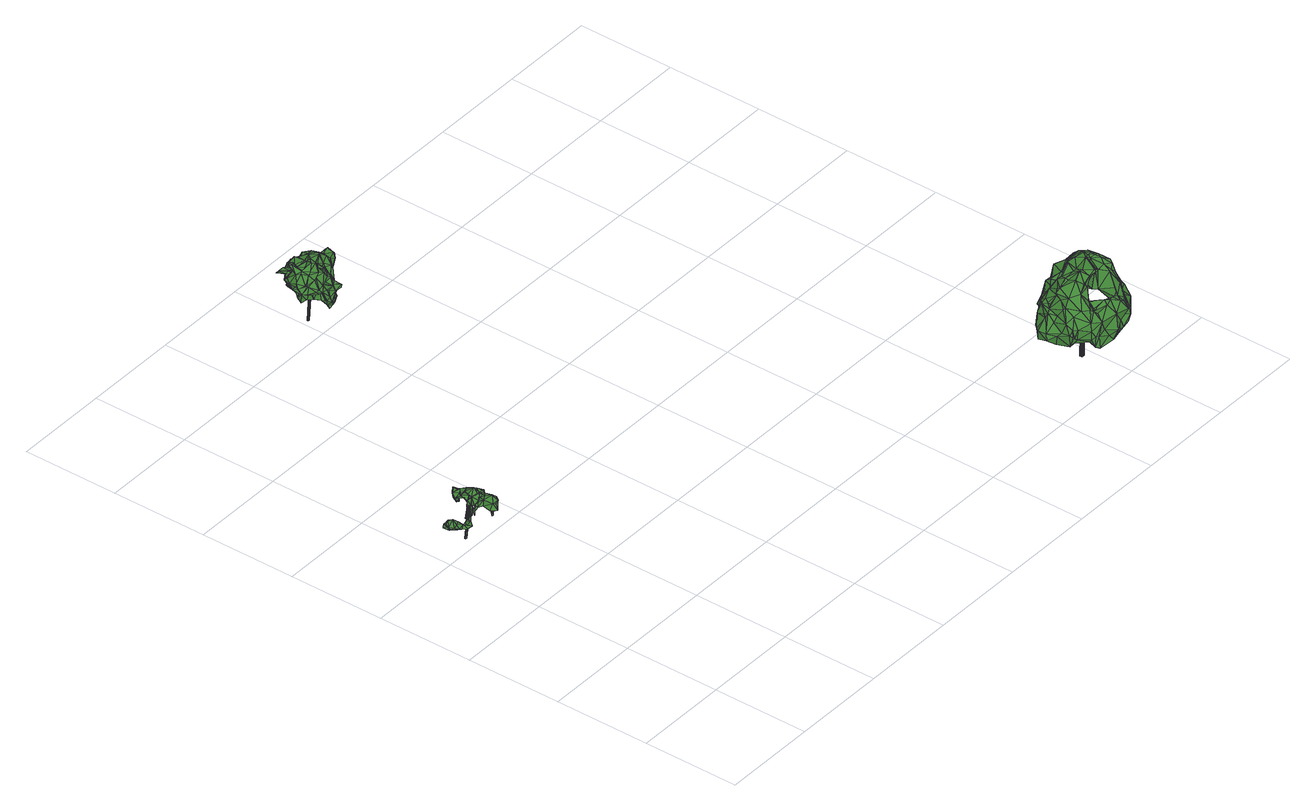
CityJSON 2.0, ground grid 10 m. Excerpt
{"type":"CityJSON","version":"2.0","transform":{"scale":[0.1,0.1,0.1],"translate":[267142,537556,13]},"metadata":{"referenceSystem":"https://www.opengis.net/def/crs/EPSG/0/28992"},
"CityObjects":{
"tree1":{"type":"SolitaryVegetationObject","attributes":{"gtid":468,"crown_width_m":4.53,"crown_median_z":17.94,"crown_r50_m":0.197,"crown_porosity":0.936,"trunk_H_m":3.98,"trunk_DBH_m":0.139,"trunk_radius_m":0.0693,"trunk_base_height_m":13.96,"original_gtid":"531"},"geometry":[{"type":"MultiSurface","lod":"3","boundaries":[[[0,1,2]],[[3,4,5]],[[3,5,6]],[[7,8,9]],[[10,9,8]],[[11,12,13]],[[14,1,0]],[[15,16,17]],[[18,1,19]],[[18,19,20]],[[21,22,23]],[[24,25,26]],[[27,28,29]],[[30,29,31]],[[32,24,1]],[[15,33,16]],[[34,35,36]],[[37,8,38]],[[24,39,25]],[[20,28,40]],[[41,42,43]],[[24,44,45]],[[17,46,15]],[[47,48,49]],[[45,44,50]],[[15,51,33]],[[52,33,51]],[[53,7,54]],[[6,55,3]],[[4,3,35]],[[56,57,58]],[[50,26,10]],[[9,10,26]],[[27,29,30]],[[59,28,27]],[[60,33,52]],[[61,62,63]],[[64,65,47]],[[66,52,51]],[[34,36,67]],[[0,1,24]],[[68,30,69]],[[60,70,16]],[[16,33,60]],[[41,43,71]],[[72,73,74]],[[75,68,76]],[[15,46,77]],[[55,6,78]],[[79,70,80]],[[81,82,83]],[[84,83,82]],[[85,83,84]],[[64,9,65]],[[46,17,70]],[[46,70,79]],[[16,70,17]],[[36,35,3]],[[86,87,88]],[[89,20,40]],[[89,32,20]],[[65,90,47]],[[91,80,70]],[[31,69,30]],[[88,92,93]],[[94,65,95]],[[7,95,65]],[[7,65,94]],[[59,96,97]],[[27,96,59]],[[98,99,41]],[[5,100,6]],[[75,101,68]],[[30,68,27]],[[96,27,68]],[[71,43,102]],[[61,71,11]],[[71,103,11]],[[104,22,21]],[[41,71,61]],[[105,58,92]],[[31,106,4]],[[32,18,20]],[[2,84,82]],[[70,60,91]],[[14,0,107]],[[29,20,31]],[[23,22,62]],[[10,8,37]],[[61,63,98]],[[47,108,48]],[[73,109,110]],[[24,26,0]],[[24,45,39]],[[61,98,41]],[[11,13,105]],[[98,63,99]],[[2,1,84]],[[48,111,80]],[[112,109,72]],[[99,42,41]],[[47,49,53]],[[9,10,38]],[[24,32,44]],[[60,52,113]],[[66,113,52]],[[29,28,20]],[[114,107,2]],[[57,115,58]],[[80,111,79]],[[51,77,116]],[[46,116,77]],[[50,39,45]],[[117,89,40]],[[5,19,14]],[[63,22,118]],[[44,26,50]],[[59,97,119]],[[38,65,9]],[[120,121,55]],[[2,107,0]],[[32,122,123]],[[11,124,61]],[[62,61,124]],[[38,10,37]],[[7,9,54]],[[102,43,125]],[[102,125,112]],[[125,43,42]],[[38,8,94]],[[81,83,85]],[[47,53,64]],[[69,31,76]],[[34,32,123]],[[67,32,34]],[[89,122,32]],[[84,1,85]],[[126,118,127]],[[94,8,7]],[[124,92,127]],[[47,90,128]],[[118,22,104]],[[54,64,53]],[[32,1,18]],[[129,83,100]],[[54,9,64]],[[130,40,119]],[[67,131,32]],[[112,110,109]],[[58,105,115]],[[11,86,12]],[[74,132,72]],[[102,112,103]],[[74,55,132]],[[92,58,115]],[[2,133,114]],[[39,50,25]],[[132,109,72]],[[103,71,102]],[[109,132,112]],[[128,113,66]],[[36,81,131]],[[67,36,131]],[[14,19,1]],[[117,122,89]],[[44,1,26]],[[44,32,1]],[[66,108,128]],[[26,1,0]],[[81,36,134]],[[13,12,115]],[[81,74,73]],[[12,93,115]],[[120,93,12]],[[26,37,10]],[[26,25,37]],[[28,119,40]],[[28,59,119]],[[73,110,82]],[[38,90,65]],[[132,55,121]],[[120,132,121]],[[125,118,126]],[[122,117,101]],[[1,32,85]],[[128,90,113]],[[135,90,136]],[[113,90,135]],[[135,136,49]],[[79,111,116]],[[79,116,46]],[[99,118,42]],[[125,42,118]],[[82,88,133]],[[82,133,2]],[[131,85,32]],[[14,107,114]],[[88,127,92]],[[118,99,63]],[[115,105,13]],[[129,5,14]],[[34,123,35]],[[4,35,123]],[[123,122,75]],[[73,82,81]],[[105,92,124]],[[105,124,11]],[[88,87,127]],[[82,86,88]],[[51,15,77]],[[113,91,60]],[[62,22,63]],[[135,91,113]],[[137,138,132]],[[96,101,97]],[[126,139,125]],[[3,55,134]],[[3,134,36]],[[130,101,117]],[[10,25,50]],[[94,90,38]],[[94,136,90]],[[118,104,23]],[[118,23,127]],[[124,127,23]],[[124,23,62]],[[127,87,126]],[[23,104,21]],[[114,83,14]],[[120,83,114]],[[76,68,69]],[[80,140,48]],[[117,40,130]],[[137,120,12]],[[115,93,92]],[[103,86,11]],[[97,130,119]],[[132,120,137]],[[83,78,100]],[[74,134,55]],[[81,134,74]],[[131,81,85]],[[20,106,31]],[[4,106,5]],[[78,120,55]],[[120,78,83]],[[123,76,4]],[[75,76,123]],[[4,76,31]],[[96,68,101]],[[114,133,93]],[[88,93,133]],[[93,120,114]],[[112,132,138]],[[112,138,103]],[[122,101,75]],[[97,101,130]],[[111,108,66]],[[19,5,106]],[[19,106,20]],[[128,108,47]],[[48,108,111]],[[129,100,5]],[[87,110,139]],[[87,139,126]],[[53,95,7]],[[136,94,95]],[[110,87,86]],[[135,49,140]],[[48,140,49]],[[82,110,86]],[[51,116,66]],[[66,116,111]],[[73,72,109]],[[110,112,139]],[[112,125,139]],[[129,14,83]],[[137,86,138]],[[12,86,137]],[[6,100,78]],[[91,140,80]],[[135,140,91]],[[138,86,103]],[[136,95,49]],[[53,49,95]],[[37,25,10]],[[141,142,143]],[[141,143,144]],[[144,143,145]],[[144,145,146]],[[145,143,147]],[[145,147,146]],[[143,142,147]],[[147,142,146]],[[142,148,146]],[[146,148,149]],[[148,142,141]],[[148,141,149]],[[149,141,150]],[[149,150,146]],[[150,141,144]],[[150,144,146]]]}]},
"tree2":{"type":"SolitaryVegetationObject","attributes":{"gtid":425,"crown_width_m":5.56,"crown_median_z":18.18,"crown_r50_m":0.272,"crown_porosity":0.914,"trunk_H_m":4.85,"trunk_DBH_m":0.199,"trunk_radius_m":0.0996,"trunk_base_height_m":13.33,"original_gtid":"482"},"geometry":[{"type":"MultiSurface","lod":"3","boundaries":[[[151,152,153]],[[154,155,156]],[[157,158,159]],[[160,161,162]],[[163,164,153]],[[165,166,167]],[[167,168,165]],[[169,170,171]],[[172,173,174]],[[171,175,176]],[[177,178,179]],[[180,181,182]],[[183,184,185]],[[186,187,188]],[[187,189,188]],[[190,191,192]],[[193,194,195]],[[159,196,197]],[[198,199,200]],[[201,202,203]],[[204,164,205]],[[176,206,169]],[[207,208,209]],[[203,202,210]],[[211,212,213]],[[214,215,216]],[[217,218,219]],[[217,220,218]],[[221,199,198]],[[185,222,223]],[[224,225,226]],[[227,228,229]],[[230,206,175]],[[231,195,194]],[[231,194,214]],[[232,233,234]],[[235,187,236]],[[184,237,156]],[[154,156,237]],[[196,238,239]],[[240,239,238]],[[193,241,242]],[[175,171,213]],[[160,162,243]],[[244,245,246]],[[247,245,244]],[[247,244,246]],[[248,249,232]],[[151,232,249]],[[250,251,252]],[[191,253,254]],[[251,255,256]],[[246,245,242]],[[257,258,259]],[[216,215,260]],[[216,260,261]],[[262,263,264]],[[265,224,220]],[[266,265,267]],[[190,268,269]],[[192,268,190]],[[270,271,272]],[[193,242,273]],[[203,274,196]],[[264,156,275]],[[276,261,260]],[[276,260,273]],[[277,278,279]],[[258,257,280]],[[281,282,283]],[[174,222,172]],[[260,215,194]],[[284,285,286]],[[287,288,289]],[[250,290,251]],[[291,292,293]],[[192,294,295]],[[192,295,296]],[[296,297,298]],[[299,300,301]],[[302,303,304]],[[224,265,266]],[[305,298,306]],[[307,308,309]],[[310,221,198]],[[310,311,221]],[[312,243,162]],[[313,314,293]],[[315,255,316]],[[315,316,248]],[[317,201,203]],[[236,318,285]],[[294,319,320]],[[294,191,321]],[[220,267,265]],[[235,236,284]],[[189,187,235]],[[266,267,178]],[[291,322,195]],[[323,324,325]],[[297,295,326]],[[295,320,326]],[[325,237,323]],[[177,327,266]],[[213,171,211]],[[176,175,206]],[[295,294,320]],[[326,320,319]],[[210,274,203]],[[328,329,330]],[[196,274,197]],[[197,274,210]],[[272,169,206]],[[254,318,331]],[[254,331,321]],[[155,275,156]],[[235,332,189]],[[203,333,317]],[[266,327,224]],[[267,334,178]],[[225,224,327]],[[192,191,294]],[[335,282,153]],[[331,336,308]],[[304,172,222]],[[333,337,165]],[[338,161,160]],[[339,334,267]],[[237,184,340]],[[237,340,323]],[[341,258,280]],[[154,237,325]],[[227,167,166]],[[334,179,178]],[[266,178,177]],[[342,343,344]],[[323,340,157]],[[345,259,172]],[[283,259,345]],[[346,248,316]],[[276,344,347]],[[276,347,261]],[[348,234,349]],[[323,157,350]],[[351,352,353]],[[351,230,352]],[[354,218,226]],[[220,226,218]],[[153,282,281]],[[350,210,202]],[[350,197,210]],[[318,186,355]],[[318,355,331]],[[324,356,330]],[[357,358,307]],[[359,360,241]],[[242,241,360]],[[284,236,285]],[[162,361,312]],[[238,196,183]],[[238,183,185]],[[362,167,319]],[[363,319,167]],[[251,256,252]],[[319,297,326]],[[306,341,305]],[[364,200,365]],[[288,366,289]],[[249,248,367]],[[223,228,240]],[[230,368,206]],[[272,206,368]],[[304,185,302]],[[348,232,234]],[[304,222,185]],[[369,316,290]],[[188,364,365]],[[188,365,199]],[[350,202,370]],[[322,371,241]],[[273,242,342]],[[273,342,276]],[[342,344,276]],[[213,230,175]],[[220,217,267]],[[224,226,220]],[[372,281,207]],[[177,179,369]],[[257,373,374]],[[280,257,374]],[[264,184,156]],[[264,303,184]],[[306,298,375]],[[212,376,377]],[[248,378,246]],[[246,378,247]],[[302,184,303]],[[301,325,299]],[[154,325,301]],[[355,336,331]],[[379,152,164]],[[283,208,207]],[[338,310,161]],[[286,339,284]],[[325,324,312]],[[380,217,219]],[[155,381,214]],[[155,214,216]],[[235,284,380]],[[361,382,383]],[[341,280,384]],[[306,222,174]],[[306,174,341]],[[160,243,328]],[[160,328,338]],[[385,275,386]],[[152,151,164]],[[272,387,169]],[[388,387,272]],[[389,390,282]],[[346,367,248]],[[391,161,310]],[[391,310,198]],[[327,177,290]],[[205,164,151]],[[351,368,230]],[[232,151,152]],[[193,195,322]],[[292,195,301]],[[387,170,169]],[[216,261,155]],[[234,233,372]],[[375,228,306]],[[279,278,335]],[[279,335,280]],[[373,279,374]],[[392,393,356]],[[309,393,392]],[[171,176,169]],[[300,314,313]],[[380,394,235]],[[395,396,189]],[[291,195,292]],[[375,229,228]],[[205,179,397]],[[334,397,179]],[[162,161,391]],[[310,338,309]],[[355,186,188]],[[349,207,209]],[[207,234,372]],[[258,341,173]],[[290,250,398]],[[187,318,236]],[[202,201,309]],[[349,234,207]],[[279,335,277]],[[153,277,335]],[[333,203,239]],[[324,370,392]],[[310,309,311]],[[323,350,370]],[[172,304,263]],[[399,372,151]],[[214,381,231]],[[253,190,286]],[[301,195,231]],[[345,172,343]],[[371,400,241]],[[389,282,373]],[[221,188,199]],[[269,268,401]],[[343,347,344]],[[322,241,193]],[[243,312,328]],[[305,402,298]],[[296,298,402]],[[303,264,263]],[[211,376,212]],[[225,403,377]],[[403,250,404]],[[403,404,289]],[[405,181,180]],[[191,190,253]],[[212,377,406]],[[298,297,363]],[[222,306,228]],[[222,228,223]],[[172,263,343]],[[359,241,400]],[[384,163,296]],[[379,163,384]],[[339,286,190]],[[388,407,387]],[[364,387,407]],[[278,379,335]],[[271,383,388]],[[314,383,271]],[[297,296,295]],[[379,277,152]],[[228,337,240]],[[407,391,198]],[[213,212,352]],[[408,352,212]],[[167,229,363]],[[379,278,277]],[[409,353,352]],[[409,366,353]],[[157,340,158]],[[388,272,271]],[[270,293,271]],[[399,204,410]],[[223,240,238]],[[208,411,412]],[[208,412,209]],[[153,399,410]],[[153,410,163]],[[293,353,288]],[[396,188,189]],[[413,268,410]],[[179,205,369]],[[303,263,304]],[[309,356,393]],[[197,350,157]],[[197,157,159]],[[155,261,347]],[[366,212,406]],[[408,212,366]],[[288,353,366]],[[353,270,351]],[[162,388,382]],[[312,324,329]],[[153,152,277]],[[308,307,358]],[[167,319,294]],[[167,294,321]],[[154,381,155]],[[232,348,378]],[[232,378,248]],[[349,247,378]],[[349,378,348]],[[242,245,342]],[[247,342,245]],[[293,371,291]],[[414,405,392]],[[357,307,167]],[[413,410,204]],[[321,308,358]],[[331,308,321]],[[251,316,255]],[[370,324,323]],[[185,223,238]],[[355,188,221]],[[311,355,221]],[[290,398,327]],[[339,267,217]],[[299,383,300]],[[399,281,372]],[[153,281,399]],[[412,411,342]],[[283,207,281]],[[209,247,349]],[[182,324,392]],[[370,309,392]],[[242,360,246]],[[410,296,163]],[[184,159,158]],[[219,394,380]],[[330,309,338]],[[184,158,340]],[[289,406,403]],[[366,406,289]],[[263,262,415]],[[346,316,369]],[[196,239,203]],[[319,363,297]],[[347,343,386]],[[347,386,155]],[[227,229,167]],[[312,329,328]],[[283,389,259]],[[257,259,389]],[[332,235,211]],[[301,381,154]],[[227,337,228]],[[301,231,381]],[[151,372,233]],[[164,204,151]],[[396,364,188]],[[364,170,387]],[[395,170,364]],[[309,201,357]],[[189,170,395]],[[399,151,204]],[[153,164,151]],[[280,374,279]],[[159,183,196]],[[283,282,390]],[[183,159,184]],[[186,318,187]],[[308,336,309]],[[311,336,355]],[[311,309,336]],[[185,184,302]],[[254,321,191]],[[327,398,225]],[[373,282,335]],[[269,205,397]],[[318,286,285]],[[256,404,252]],[[382,388,383]],[[373,257,389]],[[253,318,254]],[[343,263,415]],[[182,181,356]],[[271,293,314]],[[293,270,353]],[[335,279,373]],[[235,394,211]],[[354,394,218]],[[219,218,394]],[[376,394,354]],[[315,248,255]],[[248,246,255]],[[273,260,194]],[[273,194,193]],[[339,380,284]],[[339,217,380]],[[314,300,383]],[[313,293,292]],[[318,253,286]],[[269,334,190]],[[269,397,334]],[[199,365,200]],[[339,190,334]],[[239,240,337]],[[239,337,333]],[[290,177,369]],[[325,312,361]],[[325,361,299]],[[356,181,414]],[[309,370,202]],[[407,162,391]],[[407,388,162]],[[309,357,307]],[[396,395,364]],[[167,307,362]],[[198,200,364]],[[211,394,376]],[[251,290,316]],[[328,330,338]],[[317,357,201]],[[296,402,384]],[[305,384,402]],[[151,233,152]],[[232,152,233]],[[252,404,250]],[[301,313,292]],[[300,313,301]],[[362,357,167]],[[213,352,230]],[[364,407,198]],[[335,384,280]],[[214,194,215]],[[167,358,168]],[[321,358,167]],[[332,170,189]],[[289,404,287]],[[211,170,332]],[[171,170,211]],[[247,209,412]],[[247,412,342]],[[342,411,343]],[[208,343,411]],[[283,345,208]],[[256,359,400]],[[386,275,155]],[[205,269,401]],[[299,361,383]],[[345,343,208]],[[291,371,322]],[[287,371,288]],[[168,357,165]],[[165,357,333]],[[409,352,408]],[[409,408,366]],[[357,168,358]],[[174,173,341]],[[172,259,173]],[[413,204,401]],[[333,357,317]],[[165,337,227]],[[165,227,166]],[[406,377,403]],[[403,225,398]],[[403,398,250]],[[283,390,389]],[[416,417,418]],[[361,162,382]],[[329,324,330]],[[357,362,307]],[[343,385,386]],[[262,385,343]],[[293,288,371]],[[400,371,287]],[[270,272,368]],[[270,368,351]],[[330,356,309]],[[226,225,377]],[[354,226,377]],[[354,377,376]],[[415,419,343]],[[341,384,305]],[[287,404,400]],[[400,404,256]],[[414,181,405]],[[268,166,416]],[[379,384,335]],[[363,229,298]],[[298,229,375]],[[392,180,182]],[[182,356,324]],[[259,258,173]],[[416,166,417]],[[392,405,180]],[[268,416,418]],[[418,417,268]],[[256,360,359]],[[246,360,255]],[[256,255,360]],[[356,414,392]],[[417,166,268]],[[415,262,419]],[[419,262,343]],[[264,385,262]],[[163,379,164]],[[151,249,367]],[[151,367,205]],[[369,205,346]],[[367,346,205]],[[205,401,204]],[[264,275,385]],[[413,401,268]],[[192,296,268]],[[410,268,296]],[[420,421,422]],[[422,421,423]],[[422,423,424]],[[421,420,425]],[[421,425,423]],[[423,425,426]],[[423,426,424]],[[425,420,427]],[[425,427,426]],[[426,427,428]],[[426,428,424]],[[428,427,429]],[[428,429,424]],[[427,420,429]],[[429,420,430]],[[429,430,424]],[[430,420,422]],[[430,422,424]]]}]},
"tree3":{"type":"SolitaryVegetationObject","attributes":{"gtid":345,"crown_width_m":8.51,"crown_median_z":20.48,"crown_r50_m":0.331,"crown_porosity":0.934,"trunk_H_m":6.39,"trunk_DBH_m":0.386,"trunk_radius_m":0.193,"trunk_base_height_m":14.09,"original_gtid":"386"},"geometry":[{"type":"Solid","lod":"3","boundaries":[[[[431,432,433]],[[434,435,436]],[[437,438,439]],[[440,441,442]],[[443,444,445]],[[446,447,448]],[[449,450,451]],[[449,451,452]],[[453,444,454]],[[455,456,457]],[[455,457,458]],[[459,460,461]],[[462,463,464]],[[465,466,432]],[[467,468,469]],[[470,471,472]],[[473,471,470]],[[474,475,476]],[[472,477,478]],[[479,480,481]],[[482,483,484]],[[485,486,487]],[[488,489,490]],[[491,489,488]],[[492,493,494]],[[484,456,482]],[[495,496,497]],[[458,498,499]],[[500,501,502]],[[503,504,505]],[[506,507,508]],[[509,507,506]],[[510,511,512]],[[513,514,453]],[[515,516,517]],[[496,518,519]],[[495,518,496]],[[520,521,522]],[[493,492,523]],[[448,459,461]],[[500,524,525]],[[448,447,459]],[[526,459,447]],[[523,476,493]],[[515,527,528]],[[515,528,529]],[[530,531,510]],[[443,461,460]],[[443,460,444]],[[532,495,533]],[[534,535,454]],[[536,535,534]],[[514,496,519]],[[511,510,531]],[[461,537,448]],[[461,443,537]],[[462,538,539]],[[540,541,486]],[[542,486,541]],[[543,544,545]],[[546,547,477]],[[450,547,546]],[[472,478,470]],[[548,460,459]],[[549,550,551]],[[446,448,479]],[[552,553,432]],[[554,555,556]],[[503,557,558]],[[558,559,503]],[[560,561,562]],[[558,440,559]],[[563,558,557]],[[564,565,566]],[[468,564,469]],[[468,469,567]],[[568,537,569]],[[570,498,457]],[[545,432,466]],[[546,571,450]],[[450,449,572]],[[450,572,547]],[[573,574,575]],[[575,574,437]],[[576,549,577]],[[505,578,579]],[[457,498,458]],[[455,580,581]],[[460,548,582]],[[583,584,442]],[[562,585,586]],[[484,457,456]],[[587,501,588]],[[587,588,473]],[[478,547,589]],[[478,589,575]],[[590,509,591]],[[496,592,497]],[[548,593,594]],[[534,454,594]],[[516,555,595]],[[596,597,598]],[[503,599,557]],[[579,578,600]],[[562,601,560]],[[469,602,603]],[[569,537,604]],[[510,605,530]],[[606,565,607]],[[607,569,606]],[[499,588,525]],[[473,588,499]],[[608,609,610]],[[591,611,590]],[[431,433,600]],[[612,613,518]],[[533,438,614]],[[574,614,438]],[[615,479,481]],[[446,479,615]],[[616,617,618]],[[619,502,620]],[[472,546,477]],[[621,464,560]],[[616,622,623]],[[597,525,524]],[[441,558,624]],[[530,625,531]],[[600,553,599]],[[473,470,587]],[[442,584,577]],[[594,582,548]],[[613,626,518]],[[565,606,627]],[[529,464,621]],[[529,462,464]],[[560,583,561]],[[546,472,628]],[[480,629,630]],[[551,522,521]],[[620,512,619]],[[631,632,488]],[[558,441,440]],[[437,620,470]],[[633,626,634]],[[626,613,634]],[[635,544,543]],[[527,515,636]],[[531,637,511]],[[638,637,531]],[[620,502,501]],[[630,475,639]],[[442,577,549]],[[619,640,502]],[[500,502,640]],[[500,525,501]],[[512,511,619]],[[641,642,643]],[[569,604,606]],[[574,533,614]],[[573,575,589]],[[549,551,644]],[[645,639,474]],[[635,639,645]],[[519,626,633]],[[505,579,503]],[[570,473,499]],[[570,499,498]],[[471,457,646]],[[617,623,624]],[[647,648,451]],[[505,644,521]],[[551,521,644]],[[589,547,609]],[[479,649,480]],[[525,650,499]],[[651,629,649]],[[578,548,652]],[[620,438,512]],[[653,530,605]],[[654,655,656]],[[654,656,434]],[[608,589,609]],[[610,609,657]],[[658,654,659]],[[470,575,437]],[[478,575,470]],[[657,572,565]],[[660,661,563]],[[632,491,488]],[[543,466,635]],[[662,600,578]],[[590,663,664]],[[665,664,663]],[[552,599,553]],[[476,523,474]],[[666,642,581]],[[580,666,581]],[[486,485,667]],[[668,483,482]],[[624,558,563]],[[568,569,452]],[[563,557,660]],[[559,504,503]],[[669,657,609]],[[669,572,657]],[[476,475,493]],[[670,647,451]],[[671,647,670]],[[671,670,451]],[[514,519,633]],[[513,496,514]],[[552,557,599]],[[660,557,552]],[[618,617,624]],[[591,508,551]],[[568,651,537]],[[537,651,448]],[[564,467,469]],[[477,547,478]],[[586,672,601]],[[656,435,434]],[[635,615,639]],[[556,632,554]],[[636,554,598]],[[481,639,615]],[[598,554,632]],[[659,673,674]],[[462,528,675]],[[625,527,638]],[[676,450,571]],[[676,571,483]],[[666,631,490]],[[488,490,631]],[[483,492,676]],[[453,613,612]],[[443,604,537]],[[613,453,514]],[[572,607,565]],[[618,674,616]],[[532,518,495]],[[599,579,600]],[[503,579,599]],[[591,550,611]],[[611,550,576]],[[661,677,678]],[[622,583,442]],[[672,586,516]],[[628,571,546]],[[636,679,680]],[[566,603,564]],[[681,602,564]],[[682,521,683]],[[446,615,465]],[[446,465,447]],[[562,561,585]],[[595,555,554]],[[453,445,444]],[[606,445,453]],[[530,538,675]],[[462,675,538]],[[468,645,684]],[[573,533,574]],[[664,665,533]],[[664,533,495]],[[541,685,542]],[[457,471,570]],[[668,482,686]],[[449,452,607]],[[449,607,572]],[[452,569,607]],[[487,685,485]],[[603,681,564]],[[483,628,484]],[[635,466,615]],[[480,649,629]],[[455,631,580]],[[591,509,506]],[[591,506,508]],[[667,485,556]],[[621,687,529]],[[581,686,456]],[[592,507,509]],[[496,507,592]],[[496,513,507]],[[659,688,689]],[[436,689,688]],[[544,635,467]],[[690,593,548]],[[520,522,534]],[[536,534,522]],[[691,455,458]],[[580,631,666]],[[668,686,642]],[[668,642,523]],[[483,668,492]],[[621,560,601]],[[643,610,692]],[[453,612,606]],[[627,606,612]],[[523,492,668]],[[452,648,568]],[[451,648,452]],[[456,686,482]],[[628,483,571]],[[499,691,458]],[[650,691,499]],[[473,570,471]],[[601,687,621]],[[642,645,474]],[[645,642,641]],[[619,511,693]],[[693,680,679]],[[627,694,695]],[[627,695,567]],[[542,696,486]],[[518,626,519]],[[480,639,481]],[[630,639,480]],[[467,469,544]],[[678,567,658]],[[586,601,562]],[[627,567,565]],[[447,465,432]],[[475,697,494]],[[475,494,493]],[[585,698,586]],[[441,624,623]],[[645,641,692]],[[658,699,700]],[[678,700,699]],[[678,658,700]],[[643,692,641]],[[638,531,625]],[[625,528,527]],[[625,675,528]],[[459,526,701]],[[567,566,565]],[[460,582,444]],[[529,528,462]],[[608,573,589]],[[690,534,593]],[[530,675,625]],[[613,514,634]],[[633,634,514]],[[495,497,664]],[[592,664,497]],[[509,590,664]],[[509,664,592]],[[596,650,597]],[[637,693,511]],[[618,661,674]],[[474,523,642]],[[693,636,680]],[[693,527,636]],[[685,586,702]],[[698,702,586]],[[659,689,673]],[[642,686,581]],[[515,672,516]],[[539,463,462]],[[512,663,510]],[[659,699,658]],[[456,703,581]],[[455,581,703]],[[704,653,705]],[[521,520,683]],[[594,593,534]],[[690,683,534]],[[556,541,540]],[[576,550,549]],[[683,520,534]],[[662,431,600]],[[706,707,578]],[[547,572,669]],[[600,433,553]],[[432,553,433]],[[662,526,447]],[[662,447,432]],[[662,432,431]],[[677,545,544]],[[620,437,439]],[[622,442,441]],[[467,645,468]],[[434,436,688]],[[434,688,659]],[[507,535,536]],[[547,669,609]],[[451,450,671]],[[671,494,647]],[[697,647,494]],[[492,494,671]],[[563,661,618]],[[532,694,518]],[[658,694,654]],[[654,694,532]],[[610,657,684]],[[453,535,513]],[[454,535,453]],[[612,518,694]],[[612,694,627]],[[690,603,683]],[[538,708,539]],[[516,586,555]],[[672,687,601]],[[515,687,672]],[[508,507,536]],[[566,567,603]],[[529,687,515]],[[689,435,491]],[[436,435,689]],[[484,628,646]],[[654,533,573]],[[532,533,654]],[[699,661,678]],[[525,588,501]],[[521,706,505]],[[505,706,578]],[[512,665,663]],[[536,522,508]],[[567,695,658]],[[694,658,695]],[[671,450,676]],[[671,676,492]],[[619,693,640]],[[693,679,640]],[[434,659,654]],[[637,638,693]],[[638,527,693]],[[539,704,584]],[[484,646,457]],[[542,586,696]],[[583,622,561]],[[698,585,622]],[[585,561,622]],[[455,703,456]],[[645,467,635]],[[691,596,631]],[[440,442,504]],[[685,702,485]],[[662,701,526]],[[704,539,708]],[[702,689,491]],[[616,673,698]],[[616,698,622]],[[674,673,616]],[[698,673,709]],[[702,709,673]],[[702,698,709]],[[702,673,689]],[[468,684,657]],[[508,522,551]],[[657,564,468]],[[584,583,710]],[[623,622,441]],[[513,535,507]],[[563,618,624]],[[640,679,500]],[[603,567,469]],[[468,677,469]],[[677,468,567]],[[677,567,678]],[[610,711,608]],[[630,697,475]],[[598,597,679]],[[598,679,636]],[[597,524,679]],[[500,679,524]],[[616,623,617]],[[684,712,610]],[[540,667,556]],[[677,544,469]],[[577,584,713]],[[540,486,667]],[[620,587,470]],[[474,639,475]],[[501,587,620]],[[510,663,605]],[[590,605,663]],[[479,448,714]],[[597,650,525]],[[690,548,603]],[[603,602,681]],[[584,710,539]],[[648,651,568]],[[636,517,554]],[[595,554,517]],[[515,517,636]],[[583,560,463]],[[464,463,560]],[[685,487,586]],[[704,713,584]],[[696,586,487]],[[538,530,708]],[[551,550,591]],[[565,564,657]],[[645,712,684]],[[692,712,645]],[[632,556,491]],[[692,610,712]],[[489,656,715]],[[699,674,661]],[[659,674,699]],[[573,711,716]],[[573,608,711]],[[603,578,707]],[[603,707,683]],[[596,691,650]],[[459,701,548]],[[467,602,469]],[[564,602,467]],[[643,717,610]],[[642,717,643]],[[491,556,702]],[[485,702,556]],[[610,666,711]],[[448,649,714]],[[479,714,649]],[[448,651,649]],[[660,545,661]],[[661,545,677]],[[463,710,583]],[[539,710,463]],[[472,471,646]],[[472,646,628]],[[541,556,685]],[[647,629,648]],[[648,629,651]],[[647,697,629]],[[630,629,697]],[[512,438,665]],[[620,439,438]],[[644,505,504]],[[440,504,559]],[[615,466,465]],[[718,713,704]],[[696,487,486]],[[666,490,711]],[[549,644,504]],[[549,504,442]],[[598,631,596]],[[691,631,455]],[[632,631,598]],[[545,552,432]],[[660,552,545]],[[610,717,666]],[[642,666,717]],[[682,706,521]],[[578,603,548]],[[662,578,652]],[[662,652,701]],[[548,701,652]],[[533,665,438]],[[574,438,437]],[[611,705,590]],[[605,590,705]],[[605,705,653]],[[655,654,573]],[[606,604,445]],[[656,655,715]],[[716,715,655]],[[443,445,604]],[[655,573,716]],[[489,435,656]],[[489,491,435]],[[705,611,576]],[[705,576,704]],[[576,718,704]],[[555,586,685]],[[555,685,556]],[[545,466,543]],[[542,685,586]],[[682,707,706]],[[682,683,707]],[[489,711,490]],[[716,711,715]],[[489,715,711]],[[454,582,594]],[[444,582,454]],[[653,708,530]],[[704,708,653]],[[516,595,517]],[[576,713,718]],[[577,713,576]],[[719,720,721]],[[719,721,722]],[[722,721,723]],[[722,723,724]],[[721,720,725]],[[721,725,723]],[[723,725,726]],[[723,726,724]],[[725,720,727]],[[725,727,726]],[[726,727,728]],[[726,728,724]],[[727,720,729]],[[727,729,728]],[[728,729,730]],[[728,730,724]],[[730,729,731]],[[730,731,724]],[[729,720,732]],[[729,732,731]],[[732,720,733]],[[732,733,731]],[[731,733,734]],[[731,734,724]],[[734,733,735]],[[734,735,724]],[[733,720,736]],[[733,736,735]],[[735,736,737]],[[735,737,724]],[[736,720,738]],[[736,738,737]],[[737,738,739]],[[737,739,724]],[[738,720,740]],[[738,740,739]],[[739,740,741]],[[739,741,724]],[[740,720,742]],[[740,742,741]],[[741,742,743]],[[741,743,724]],[[742,720,744]],[[742,744,743]],[[744,720,719]],[[744,719,743]],[[743,719,745]],[[743,745,724]],[[745,719,722]],[[745,722,724]]]]}]}
},
"vertices":[
[33,307,45],[39,310,44],[35,305,46],[41,313,58],[42,321,54],[35,315,53],[36,311,59],[27,299,31],[31,304,31],[30,300,34],[33,305,32],[35,289,60],[35,295,57],[33,294,56],[35,308,50],[5,311,41],[3,310,39],[1,308,40],[39,316,51],[37,315,52],[36,322,46],[37,281,45],[36,280,51],[36,282,51],[39,311,40],[34,309,31],[38,306,36],[42,329,40],[39,323,40],[40,328,44],[44,331,50],[38,327,49],[44,312,47],[7,312,39],[46,317,54],[45,317,55],[45,311,58],[33,307,31],[29,305,32],[36,310,30],[39,322,41],[44,280,59],[44,281,59],[45,283,61],[43,308,38],[38,312,30],[2,305,42],[19,300,37],[12,298,37],[16,299,34],[41,307,31],[10,310,41],[12,311,41],[21,296,33],[26,295,33],[42,306,62],[19,287,53],[22,291,54],[23,290,54],[42,324,38],[9,307,38],[36,280,59],[33,280,53],[37,275,54],[26,295,34],[24,300,32],[14,308,42],[46,312,52],[47,329,48],[44,330,50],[4,303,38],[43,286,62],[46,298,61],[45,301,61],[44,304,61],[49,327,47],[43,325,49],[6,309,41],[33,305,60],[4,302,39],[10,299,37],[44,305,59],[38,303,54],[38,305,54],[35,307,49],[39,309,53],[38,296,58],[39,292,57],[35,298,54],[43,321,49],[20,303,32],[11,304,37],[32,292,53],[31,296,53],[28,302,31],[22,300,32],[44,329,39],[45,329,39],[39,279,58],[42,279,58],[36,311,58],[48,328,47],[44,287,62],[41,292,60],[38,281,45],[31,292,53],[40,321,50],[33,306,48],[14,303,39],[45,298,61],[42,296,59],[8,301,39],[44,295,60],[17,308,39],[32,301,50],[30,295,54],[5,305,40],[43,324,49],[39,281,53],[43,323,38],[34,302,58],[39,299,59],[50,320,45],[45,318,53],[34,289,54],[44,286,60],[40,288,57],[37,289,53],[18,305,39],[39,309,54],[43,323,39],[46,310,51],[41,299,61],[32,300,50],[44,308,60],[15,302,36],[20,302,32],[40,298,60],[41,295,60],[41,293,59],[12,300,36],[33,307,10],[32,308,10],[33,308,10],[35,305,49],[35,306,49],[34,305,49],[34,306,49],[32,307,10],[34,304,49],[35,304,49],
[208,598,40],[208,596,35],[210,605,32],[226,632,56],[228,622,60],[226,632,54],[218,642,41],[223,642,40],[223,645,40],[210,646,57],[205,645,57],[208,642,57],[207,607,33],[206,600,36],[210,635,43],[209,626,37],[206,631,33],[205,629,42],[191,632,70],[192,628,65],[187,628,74],[227,619,34],[226,614,30],[225,620,32],[188,631,75],[187,631,74],[193,595,55],[191,598,53],[195,599,54],[218,626,47],[212,626,55],[214,633,54],[223,642,39],[228,637,43],[231,635,34],[190,630,54],[186,630,54],[193,637,57],[184,631,58],[197,613,55],[199,623,44],[203,617,42],[224,615,69],[228,621,66],[222,619,70],[220,648,37],[218,648,39],[196,642,60],[189,644,57],[189,641,61],[207,646,40],[209,646,41],[213,646,37],[207,605,46],[202,602,47],[191,633,72],[222,604,42],[225,610,42],[223,605,44],[216,649,38],[186,620,68],[191,617,70],[189,626,74],[233,624,66],[236,623,67],[237,622,65],[180,610,56],[179,612,59],[181,613,57],[178,606,57],[192,644,55],[227,627,31],[224,632,31],[183,603,63],[191,602,67],[184,605,63],[216,629,39],[219,630,34],[212,626,37],[192,628,74],[228,624,66],[213,596,45],[218,598,43],[221,596,44],[182,624,58],[186,624,50],[225,632,54],[222,641,39],[219,641,39],[220,634,32],[216,612,67],[222,608,63],[212,646,58],[218,607,49],[220,610,58],[214,603,58],[221,604,48],[210,596,52],[208,599,47],[202,600,70],[206,600,64],[207,602,68],[199,622,53],[198,632,46],[213,601,58],[210,605,67],[226,604,28],[227,611,26],[230,614,33],[236,616,65],[238,617,63],[221,619,48],[223,628,41],[221,629,48],[181,603,56],[188,598,57],[183,604,54],[204,617,42],[200,610,55],[204,624,71],[207,633,69],[203,635,71],[226,612,66],[218,649,37],[223,626,57],[234,613,61],[214,600,27],[211,601,24],[218,601,27],[223,604,27],[219,605,42],[216,608,29],[224,610,40],[187,620,54],[186,623,50],[189,621,55],[206,613,73],[203,617,77],[201,609,77],[199,599,58],[215,617,77],[215,626,73],[209,623,76],[199,623,36],[202,620,30],[206,615,31],[203,620,30],[211,621,35],[216,635,67],[215,635,69],[223,631,68],[235,633,40],[229,632,41],[230,628,37],[220,615,30],[223,622,32],[201,641,38],[197,639,41],[204,640,47],[202,644,56],[198,641,55],[213,643,58],[215,629,70],[210,632,69],[207,604,55],[202,601,57],[211,644,39],[191,628,52],[202,630,28],[199,624,27],[195,630,41],[216,616,76],[216,634,47],[213,635,55],[220,633,58],[200,624,27],[191,597,58],[213,646,55],[212,643,57],[209,640,56],[194,635,43],[184,628,61],[212,640,40],[193,607,55],[216,604,27],[196,636,44],[216,635,39],[207,646,55],[191,612,54],[225,635,42],[223,614,26],[227,610,56],[227,616,47],[231,612,56],[227,612,42],[202,602,55],[230,615,58],[222,596,47],[223,599,46],[213,644,41],[195,625,69],[192,624,71],[203,620,73],[185,608,61],[196,637,54],[205,632,56],[203,641,39],[198,635,43],[211,609,67],[215,610,64],[211,635,58],[205,634,30],[208,624,35],[196,635,59],[189,641,60],[200,613,76],[206,600,48],[194,628,70],[197,598,56],[209,639,44],[215,616,75],[218,601,42],[223,604,28],[223,603,28],[217,620,38],[188,615,69],[192,610,68],[217,602,47],[211,604,27],[183,615,57],[227,625,63],[206,635,67],[210,634,68],[216,609,29],[220,621,54],[225,618,58],[199,631,64],[204,637,68],[226,613,30],[224,615,31],[201,641,57],[210,633,44],[201,631,54],[182,616,62],[191,627,61],[195,633,57],[197,606,56],[195,604,67],[216,605,43],[209,613,70],[205,609,54],[215,612,32],[199,604,70],[205,610,69],[213,621,50],[196,611,69],[203,636,57],[194,618,68],[199,620,68],[211,613,43],[222,612,51],[221,610,49],[209,610,49],[204,625,52],[221,618,36],[205,629,43],[212,626,38],[205,618,47],[223,614,45],[208,622,3],[208,623,3],[210,621,52],[209,622,52],[209,621,52],[207,623,3],[208,621,52],[207,622,3],[208,620,52],[209,620,52],[210,620,52],
[601,80,85],[603,79,80],[601,81,84],[560,31,75],[562,30,63],[552,32,70],[581,13,82],[568,18,80],[573,17,75],[567,76,72],[566,80,61],[560,71,74],[605,50,109],[596,51,114],[600,49,110],[622,69,86],[613,72,93],[615,60,99],[611,31,95],[614,24,82],[616,31,90],[613,32,101],[592,45,114],[588,55,111],[596,22,45],[610,12,47],[601,10,47],[593,12,42],[608,66,102],[603,58,108],[607,55,108],[537,47,60],[548,57,67],[537,56,59],[614,69,79],[611,66,79],[605,52,76],[597,43,76],[600,50,76],[586,6,72],[594,8,60],[602,5,69],[584,3,57],[621,45,64],[625,41,74],[625,44,63],[601,10,76],[597,10,79],[623,65,85],[625,55,84],[623,63,83],[615,20,53],[624,20,63],[614,12,53],[574,52,52],[576,56,51],[572,60,49],[574,31,55],[570,24,62],[585,27,62],[566,36,58],[626,29,71],[630,40,64],[626,39,74],[574,30,98],[578,30,108],[571,30,103],[589,6,49],[583,7,45],[563,12,46],[566,10,57],[563,11,58],[577,79,81],[571,66,82],[575,72,87],[570,48,100],[576,40,110],[570,51,101],[569,39,104],[551,27,79],[550,21,68],[561,15,72],[578,38,111],[584,29,112],[545,42,46],[549,47,49],[552,43,47],[581,33,103],[584,28,110],[577,52,100],[573,61,91],[571,57,99],[626,40,61],[566,14,43],[567,10,43],[609,73,95],[548,29,47],[542,39,58],[536,46,53],[545,31,73],[547,25,68],[575,31,96],[571,26,86],[583,59,107],[580,47,107],[579,49,104],[612,47,105],[545,45,69],[546,52,75],[574,56,49],[573,60,49],[572,64,48],[606,62,77],[603,59,76],[595,70,74],[607,14,75],[600,16,80],[592,65,103],[563,64,87],[560,53,94],[568,59,97],[597,79,75],[593,83,77],[561,45,45],[563,51,46],[570,50,47],[586,80,71],[571,79,69],[571,76,73],[547,66,52],[550,69,52],[551,68,48],[579,65,70],[608,48,88],[603,40,96],[601,55,97],[589,48,88],[615,36,102],[609,42,105],[588,4,54],[611,17,74],[609,32,94],[581,24,80],[583,17,85],[588,15,83],[557,51,89],[555,62,82],[588,70,88],[581,75,84],[594,28,48],[610,29,52],[592,56,110],[549,67,67],[551,63,78],[553,68,51],[561,59,45],[575,11,59],[579,9,51],[594,17,81],[555,36,94],[558,48,98],[570,30,103],[588,62,105],[587,59,108],[555,44,48],[578,22,50],[568,16,44],[572,32,42],[589,83,76],[596,85,85],[543,57,48],[603,59,77],[593,58,91],[606,46,108],[551,36,85],[599,46,108],[608,38,100],[592,18,72],[599,19,78],[601,25,71],[554,49,94],[584,37,105],[587,29,109],[571,20,80],[620,67,75],[558,64,66],[569,75,64],[573,64,68],[560,14,64],[570,10,70],[538,57,49],[556,66,66],[568,77,60],[572,75,60],[545,27,62],[586,29,109],[587,48,97],[614,13,60],[621,46,86],[627,50,82],[584,28,50],[573,35,45],[588,27,111],[588,28,110],[615,59,75],[558,32,44],[547,23,60],[546,24,60],[620,52,76],[560,14,55],[616,31,62],[612,33,58],[611,23,66],[564,64,87],[615,43,71],[599,18,60],[624,41,83],[615,36,91],[616,54,94],[579,16,50],[615,50,97],[598,70,94],[550,38,83],[569,37,82],[570,25,80],[564,26,75],[599,37,78],[570,49,88],[564,47,74],[591,71,70],[582,60,70],[602,76,91],[558,24,83],[565,30,95],[563,18,84],[596,32,60],[577,55,52],[617,28,59],[610,24,79],[620,39,83],[625,32,74],[544,55,49],[554,55,65],[566,53,69],[544,35,62],[617,24,72],[589,55,79],[582,54,79],[564,19,48],[558,22,59],[605,63,89],[583,55,84],[588,53,94],[600,37,78],[565,54,47],[614,25,53],[541,56,49],[553,44,77],[552,43,60],[588,62,104],[587,14,49],[618,32,71],[550,22,57],[573,40,98],[575,49,97],[571,64,49],[629,45,83],[554,64,55],[567,55,73],[568,58,83],[600,69,96],[559,48,49],[600,20,53],[549,53,78],[554,44,89],[577,67,86],[589,57,86],[549,44,74],[548,54,54],[547,58,71],[585,25,65],[613,35,82],[553,58,80],[614,57,91],[572,19,66],[579,18,74],[605,21,62],[553,55,80],[584,42,11],[582,42,11],[584,43,11],[585,42,75],[585,43,75],[583,42,75],[584,44,11],[584,43,75],[583,44,11],[583,44,75],[582,44,11],[582,44,75],[582,43,75],[581,44,11],[581,43,11],[581,43,75],[581,42,75],[581,42,11],[581,41,75],[581,41,11],[582,40,75],[582,41,11],[583,40,75],[583,41,11],[584,40,75],[584,41,11],[585,41,75]
]}
